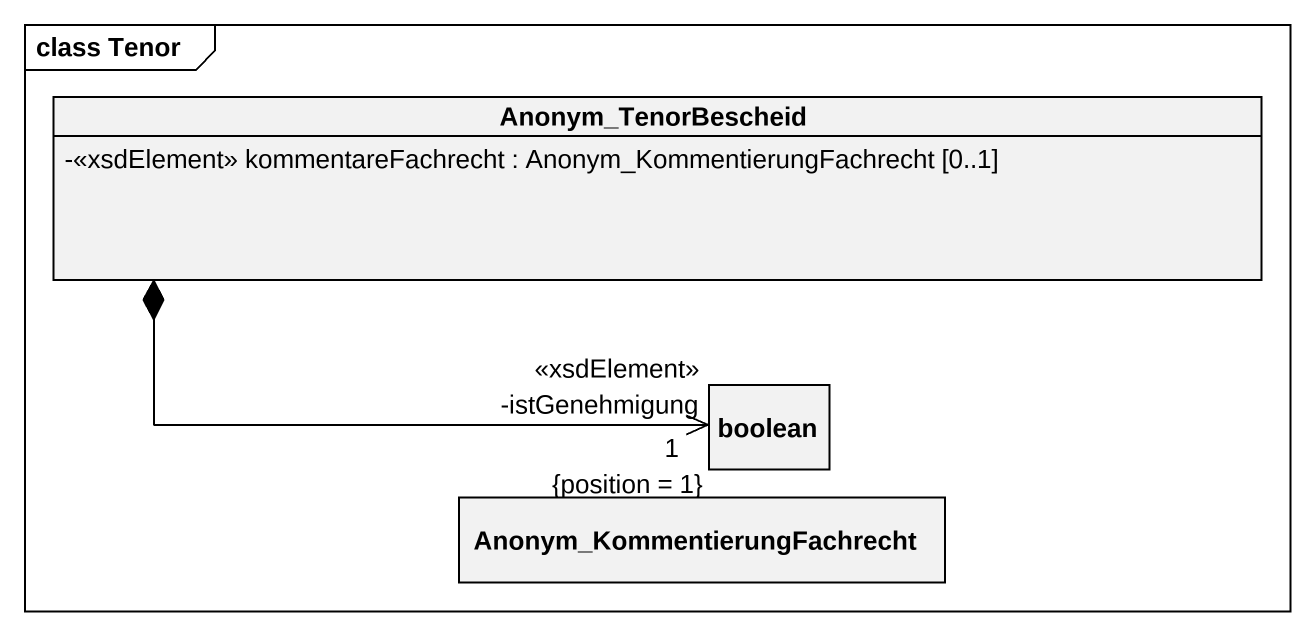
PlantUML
@startuml
mainframe class Tenor
hide circle
hide empty members
skinparam classAttributeIconSize 0
class Anonym_TenorBescheid {
  -<<xsdElement>> kommentareFachrecht : Anonym_KommentierungFachrecht [0..1]
}
class boolean
class "Anonym_KommentierungFachrecht" as Anonym_KommentierungFachrech
Anonym_TenorBescheid *--> "-istGenehmigung\n<<xsdElement>>\n1\n{position = 1}" boolean
@enduml
